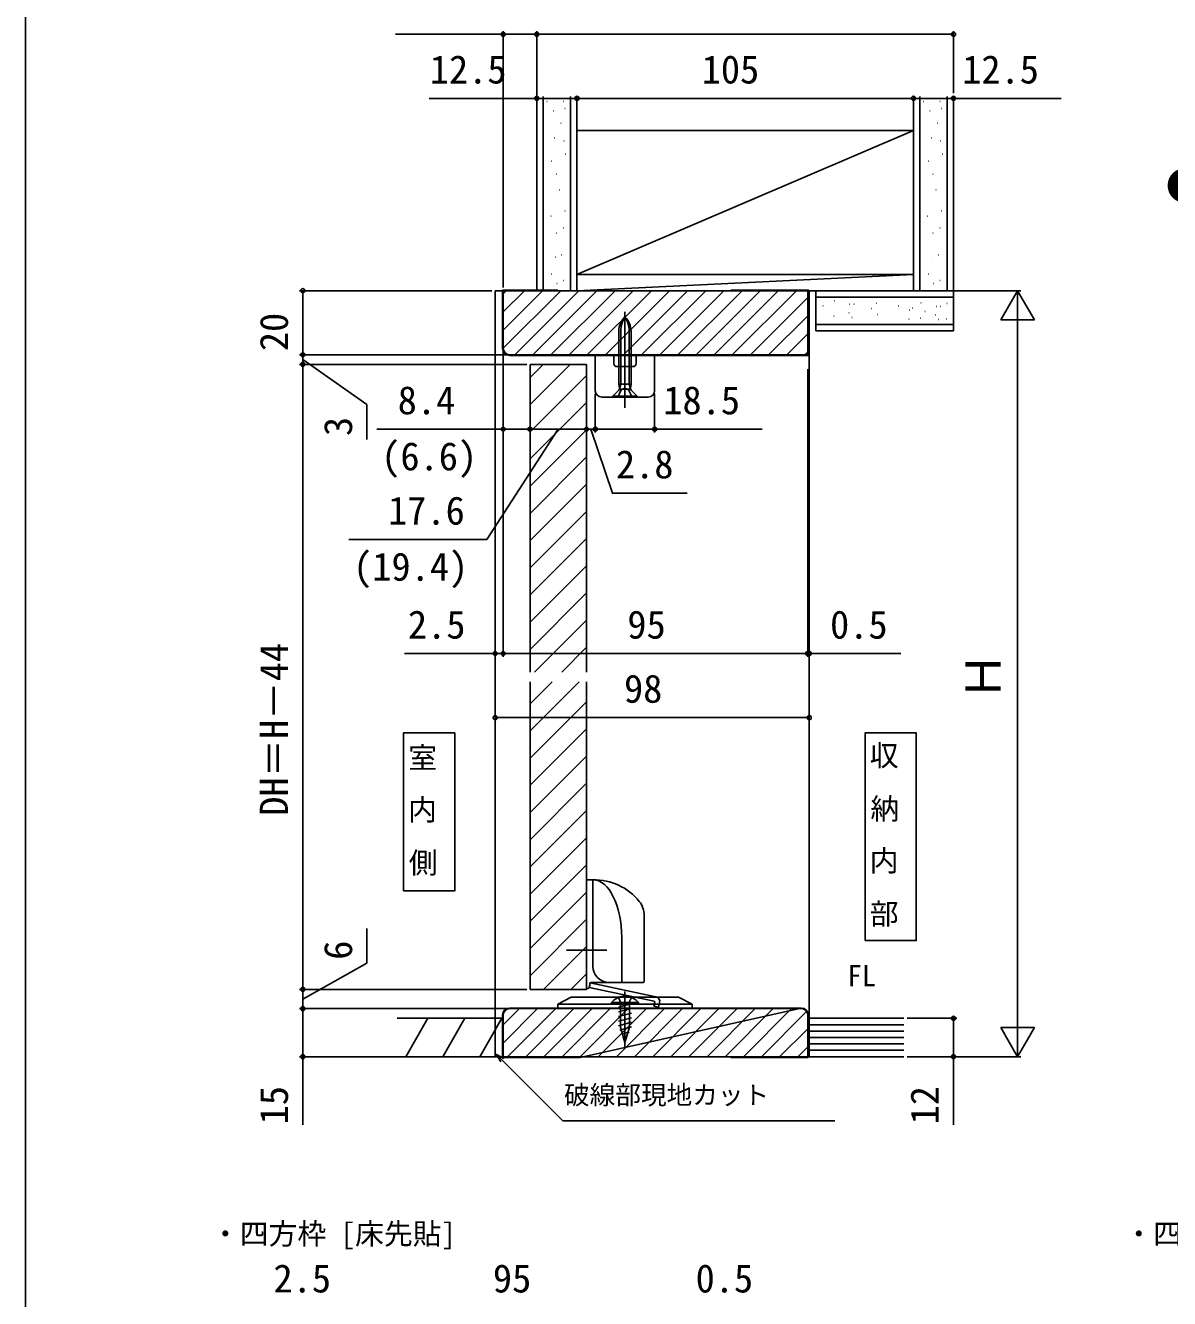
# Model space of a CAD drawing. Units: millimetres, scale not verified. Extents: x -525 to 525, y -783 to 779.
# Drawn here: x -525 to -168.1, y -283.4 to 113.8 of the extents above; entities that cross this region are included whole.
import ezdxf
from ezdxf.enums import TextEntityAlignment as Align

# ---------------------------------------------------------------- set-up
doc = ezdxf.new("R2010")
doc.units = ezdxf.units.MM
doc.header["$LTSCALE"] = 4
for name, color, linetype in [('0-2_USER1', 3, 'Continuous'), ('0-3_YKK_11', 7, 'Continuous'), ('0-4_YKK_12', 2, 'Continuous'), ('0-5_YKK_13', 4, 'Continuous'), ('0-7_YKK_D', 6, 'Continuous'), ('0-8_YKK_ZWAK', 7, 'Continuous'), ('0-9_YSS_K', 3, 'Continuous')]:
    doc.layers.add(name, color=color, linetype=linetype)
doc.styles.add('ＭＳ ゴシック', font='')
doc.styles.get('ＭＳ ゴシック').set_extended_font_data('MS Gothic')

msp = doc.modelspace()

# ---------------------------------------------------------------- linework, layer by layer
at = {"layer": '0-2_USER1'}
for points in [[(-407.055, -156.276), (-391.055, -156.276), (-391.055, -106.982), (-407.055, -106.982)], [(-263.055, -171.753), (-247.055, -171.753), (-247.055, -106.982), (-263.055, -106.982)]]:
    msp.add_lwpolyline(points, close=True, dxfattribs=at)
at = {"layer": '0-3_YKK_11'}
for p, q in [((-376.155, 31.218), (-376.155, 13.018)), ((-358.955, 31.218), (-376.155, 31.218)), ((-375.955, 13.018), (-375.955, 31.018)), ((-358.955, 31.018), (-358.955, 31.218)), ((-304.955, 31.218), (-304.955, 31.018)), ((-282.955, -192.782), (-373.955, -192.782)), ((-373.955, -192.982), (-282.955, -192.982)), ((-304.955, -192.982), (-304.955, -192.782)), ((-280.755, -208.182), (-280.755, -194.982)), ((-351.955, -208.182), (-351.955, -207.982)), ((-304.955, -207.982), (-304.955, -208.182)), ((-304.955, -208.182), (-280.755, -208.182))]:
    msp.add_line(p, q, dxfattribs=at)
for points in [[(-375.955, 31.018), (-280.955, 31.018), (-280.955, 11.018), (-373.955, 11.018)], [(-373.955, 10.818), (-280.755, 10.818), (-280.755, 31.218), (-304.955, 31.218)], [(-376.155, -194.982), (-376.155, -208.182), (-351.955, -208.182), (-282.955, -192.782)], [(-351.955, -207.982), (-375.955, -207.982), (-375.955, -194.982)], [(-280.955, -194.982), (-280.955, -207.982), (-304.955, -207.982), (-351.955, -207.982)]]:
    msp.add_lwpolyline(points, dxfattribs=at)
for centre, radius, start, end in [((-373.955, 13.018), 2.2, 180.00001, 269.99999), ((-373.955, 13.018), 2, 180.00001, 269.99999), ((-373.955, -194.982), 2.2, 90.00001, 179.99999), ((-373.955, -194.982), 2, 90.00001, 179.99999), ((-282.955, -194.982), 2.2, 0.00001, 89.99999), ((-282.955, -194.982), 2, 0.00001, 89.99999)]:
    msp.add_arc(centre, radius, start, end, dxfattribs=at)
at = {"layer": '0-4_YKK_12'}
for p, q in [((-378.455, 31.018), (-280.455, 31.018)), ((-378.455, -87.982), (-378.455, 31.018)), ((-280.455, -87.982), (-280.455, 31.018)), ((-367.555, 8.018), (-367.555, -87.982)), ((-367.555, 8.018), (-349.955, 8.018)), ((-367.555, 3.97), (-363.507, 8.018)), ((-367.555, -4.515), (-355.022, 8.018)), ((-349.955, 8.018), (-349.955, -87.982)), ((-367.555, -13.001), (-349.955, 4.599)), ((-367.555, -21.486), (-349.955, -3.886)), ((-367.555, -29.971), (-349.955, -12.371)), ((-367.555, -38.456), (-349.955, -20.856)), ((-367.555, -46.942), (-349.955, -29.342)), ((-367.555, -55.427), (-349.955, -37.827)), ((-367.555, -63.912), (-349.955, -46.312)), ((-367.555, -72.398), (-349.955, -54.798)), ((-367.555, -80.883), (-349.955, -63.283)), ((-366.169, -87.982), (-349.955, -71.768)), ((-357.684, -87.982), (-349.955, -80.253)), ((-378.455, -195.982), (-378.455, -90.982)), ((-367.555, -90.982), (-367.555, -186.982)), ((-367.555, -97.853), (-360.684, -90.982)), ((-367.555, -106.339), (-352.198, -90.982)), ((-349.955, -90.982), (-349.955, -186.982)), ((-280.455, -195.982), (-280.455, -90.982)), ((-367.555, -114.824), (-349.955, -97.224)), ((-367.555, -123.309), (-349.955, -105.709)), ((-367.555, -131.794), (-349.955, -114.194)), ((-367.555, -140.28), (-349.955, -122.68)), ((-367.555, -148.765), (-349.955, -131.165)), ((-367.555, -157.25), (-349.955, -139.65)), ((-367.555, -165.736), (-349.955, -148.136)), ((-367.555, -174.221), (-349.955, -156.621)), ((-367.555, -182.706), (-349.955, -165.106)), ((-363.346, -186.982), (-349.955, -173.591)), ((-354.86, -186.982), (-349.955, -182.077)), ((-367.555, -186.982), (-349.955, -186.982)), ((-378.455, -195.982), (-378.455, -207.982)), ((-280.455, -195.982), (-280.455, -207.982)), ((-378.455, -207.982), (-280.455, -207.982))]:
    msp.add_line(p, q, dxfattribs=at)
at = {"layer": '0-5_YKK_13'}
for p, q in [((-337.955, 24.417), (-337.955, -3.691)), ((-339.855, 18.438), (-339.855, 1.856)), ((-339.28, 18.438), (-339.28, 1.856)), ((-336.63, 18.438), (-336.63, 1.856)), ((-336.055, 18.438), (-336.055, 1.856)), ((-337.955, -5.57), (-337.955, 13.203)), ((-347.205, -0.182), (-347.205, 10.818)), ((-347.205, 10.818), (-341.455, 10.818)), ((-341.455, 8.318), (-341.455, 10.818)), ((-334.455, 8.318), (-334.455, 10.818)), ((-340.455, 7.318), (-335.455, 7.318)), ((-339.1, 0.035), (-340.205, -2.182)), ((-339.855, 1.856), (-336.055, 1.856)), ((-339.642, 0.667), (-339.855, 1.856)), ((-339.28, 1.856), (-339.652, 0.336)), ((-336.343, 0.256), (-339.568, 0.256)), ((-339.1, 0.035), (-337.955, 0.643)), ((-336.81, 0.035), (-337.955, 0.643)), ((-336.81, 0.035), (-335.705, -2.182)), ((-336.63, 1.856), (-336.258, 0.336)), ((-336.269, 0.667), (-336.055, 1.856)), ((-330.705, -2.182), (-345.205, -2.182)), ((-339.863, -0.04), (-341.755, -1.932)), ((-341.755, -1.932), (-334.155, -1.932)), ((-336.047, -0.04), (-334.155, -1.932)), ((-334.155, -2.182), (-334.155, -1.932)), ((-347.955, -152.782), (-347.955, -179.782)), ((-331.955, -184.482), (-331.955, -163.907)), ((-338.955, -170.782), (-338.955, -184.782)), ((-356.181, -174.782), (-343.612, -174.782)), ((-349.146, -186.36), (-328.898, -190.664)), ((-348.955, -185.282), (-348.955, -185.782)), ((-348.455, -184.782), (-332.255, -184.782)), ((-358.955, -191.582), (-354.705, -189.382)), ((-321.205, -189.382), (-354.705, -189.382)), ((-337.955, -187.675), (-337.955, -205.171)), ((-321.205, -189.382), (-316.955, -191.582)), ((-358.955, -191.582), (-316.955, -191.582)), ((-342.155, -191.071), (-333.755, -191.071)), ((-342.155, -191.582), (-342.155, -191.071)), ((-342.155, -191.582), (-333.755, -191.582)), ((-339.955, -192.523), (-335.955, -191.451)), ((-339.955, -193.972), (-335.955, -192.9)), ((-339.955, -195.421), (-335.955, -194.35)), ((-339.355, -191.582), (-339.355, -198.754)), ((-336.555, -191.582), (-336.555, -198.754)), ((-333.755, -191.582), (-333.755, -191.071)), ((-328.916, -192.194), (-328.667, -191.02)), ((-328.916, -192.194), (-327.449, -192.506)), ((-327.449, -192.506), (-327.137, -191.038)), ((-339.955, -196.871), (-335.955, -195.799)), ((-339.955, -198.32), (-335.955, -197.248)), ((-339.576, -199.668), (-335.955, -198.698)), ((-337.955, -203.582), (-339.355, -198.754)), ((-339.036, -200.973), (-336.605, -200.321)), ((-338.496, -202.277), (-337.28, -201.951)), ((-337.955, -203.582), (-336.555, -198.754))]:
    msp.add_line(p, q, dxfattribs=at)
for points in [[(-334.455, 10.818), (-328.705, 10.818), (-328.705, -0.182)], [(-341.755, -1.932), (-341.755, -2.182), (-334.155, -2.182)], [(-347.955, -152.782), (-349.955, -152.782), (-349.955, -186.782)], [(-328.293, -189.259), (-348.834, -184.893), (-349.146, -186.36)], [(-335.886, -189.491), (-336.805, -191.375), (-337.955, -191.987), (-339.105, -191.375), (-340.024, -189.491)], [(-358.955, -191.582), (-358.955, -192.782), (-316.955, -192.782), (-316.955, -191.582)]]:
    msp.add_lwpolyline(points, dxfattribs=at)
for centre, radius, start, end in [((-333.855, 18.438), 6, 133.10467, 180), ((-331.376, 18.438), 7.904, 146.3423, 180), ((-342.055, 18.438), 6, 0, 46.89533), ((-344.534, 18.438), 7.904, 0, 33.6577), ((-340.455, 8.318), 1, 180, 270), ((-335.455, 8.318), 1, 270, 0), ((-340.429, 0.526), 0.8, 315, 10.18663), ((-335.481, 0.526), 0.8, 169.81337, 225), ((-345.205, -0.182), 2, 180, 270), ((-330.705, -0.182), 2, 270, 0), ((-347.546, -170.777), 18, 38.64663, 91.30156), ((-338.955, -163.907), 7, 0, 38.64663), ((-342.955, -179.782), 5, 180, 270), ((-349.955, -185.782), 1, 270, 0), ((-348.455, -185.282), 0.5, 90, 180), ((-332.255, -184.482), 0.3, 270, 0), ((-337.955, -194.511), 5.429, 39.32068, 140.67932), ((-328.605, -190.726), 1.5, 348, 78), ((-328.96, -190.958), 0.3, 348, 78)]:
    msp.add_arc(centre, radius, start, end, dxfattribs=at)
msp.add_ellipse((-347.955, -170.782), major_axis=(0, 18), ratio=0.5, start_param=4.712389, end_param=6.2831853, dxfattribs=at)
at = {"layer": '0-7_YKK_D'}
for p, q in [((-375.955, 32.018), (-375.955, 112.018)), ((-365.455, 92.597), (-365.455, 112.018)), ((-365.455, 32.018), (-365.455, 112.018)), ((-235.455, 92.597), (-235.455, 112.018)), ((-365.455, 111.018), (-235.455, 111.018)), ((-365.455, 90.597), (-365.455, 90.018)), ((-352.955, 91.018), (-247.955, 91.018)), ((-352.955, 90.597), (-352.955, 90.018)), ((-352.955, 90.597), (-352.955, 90.018)), ((-247.955, 90.597), (-247.955, 90.018)), ((-247.955, 90.597), (-247.955, 90.018)), ((-235.455, 90.597), (-235.455, 90.018)), ((-379.455, 31.018), (-439.455, 31.018)), ((-438.455, 31.018), (-438.455, 11.018)), ((-378.455, 30.018), (-378.455, -83.182)), ((-378.455, 30.018), (-378.455, -103.182)), ((-280.455, 30.018), (-280.455, -83.182)), ((-280.455, 30.018), (-280.455, -103.182)), ((-246.955, 31.018), (-214.455, 31.018)), ((-215.455, 31.018), (-220.705, 21.925)), ((-215.455, 31.018), (-210.205, 21.925)), ((-215.455, 31.018), (-215.455, 12.832)), ((-220.705, 21.925), (-210.205, 21.925)), ((-215.455, -197.482), (-215.455, 20.518)), ((-438.455, 11.018), (-438.455, 13.568)), ((-375.955, 12.018), (-375.955, -13.182)), ((-374.955, 11.018), (-439.455, 11.018)), ((-374.955, 11.018), (-439.455, 11.018)), ((-368.555, 8.018), (-439.455, 8.018)), ((-368.555, 8.018), (-439.455, 8.018)), ((-438.455, 11.018), (-438.455, 8.018)), ((-438.455, 11.018), (-438.455, 8.018)), ((-438.455, 8.018), (-438.455, 5.468)), ((-438.455, -186.982), (-438.455, 8.018)), ((-375.955, 8.018), (-375.955, -83.182)), ((-375.955, 8.018), (-375.955, -83.182)), ((-280.955, 6.518), (-280.955, -83.182)), ((-280.955, 6.518), (-280.955, -83.182)), ((-347.205, -1.182), (-347.205, -13.194)), ((-328.705, -1.182), (-328.705, -13.194)), ((-367.555, -10.899), (-367.555, -13.182)), ((-367.555, -10.899), (-367.555, -13.182)), ((-349.955, -8.952), (-349.955, -13.194)), ((-349.955, -8.952), (-349.955, -13.182)), ((-347.205, -8.532), (-347.205, -13.194)), ((-367.555, -12.182), (-349.955, -12.182)), ((-349.955, -12.194), (-352.505, -12.194)), ((-349.955, -12.194), (-347.205, -12.194)), ((-349.955, -12.194), (-347.205, -12.194)), ((-347.205, -12.194), (-344.655, -12.194)), ((-378.455, -82.182), (-406.782, -82.182)), ((-375.955, -82.182), (-378.455, -82.182)), ((-375.955, -82.182), (-280.955, -82.182)), ((-375.955, -82.182), (-373.405, -82.182)), ((-280.955, -82.182), (-283.505, -82.182)), ((-280.955, -82.182), (-280.455, -82.182)), ((-280.455, -82.182), (-251.855, -82.182)), ((-378.455, -102.182), (-280.455, -102.182)), ((-368.555, -186.982), (-439.455, -186.982)), ((-368.555, -186.982), (-439.455, -186.982)), ((-438.455, -186.982), (-438.455, -192.982)), ((-215.455, -207.982), (-215.455, -189.795)), ((-374.955, -192.982), (-439.455, -192.982)), ((-374.955, -192.982), (-439.455, -192.982)), ((-249.955, -195.982), (-234.455, -195.982)), ((-215.455, -207.982), (-220.705, -198.889)), ((-210.205, -198.889), (-220.705, -198.889)), ((-215.455, -207.982), (-210.205, -198.889)), ((-381.455, -207.982), (-439.455, -207.982)), ((-249.955, -207.982), (-234.455, -207.982)), ((-248.955, -207.982), (-214.455, -207.982))]:
    msp.add_line(p, q, dxfattribs=at)
for points in [[(-365.455, 111.018), (-375.955, 111.018), (-409.505, 111.018)], [(-352.955, 91.018), (-365.455, 91.018), (-399.005, 91.018)], [(-247.955, 91.018), (-235.455, 91.018), (-201.905, 91.018)], [(-438.455, 9.518), (-418.455, -4.507), (-418.455, -15.462)], [(-358.755, -12.182), (-381.093, -46.613), (-424.161, -46.613)], [(-367.555, -12.182), (-375.955, -12.182), (-415.396, -12.182)], [(-348.58, -12.194), (-341.893, -32.182), (-318.597, -32.182)], [(-347.205, -12.194), (-328.705, -12.194), (-295.155, -12.194)], [(-438.455, -189.982), (-418.455, -178.79), (-418.455, -167.972)], [(-438.455, -192.982), (-438.455, -207.982), (-438.455, -229.259)], [(-235.455, -195.982), (-235.455, -207.982), (-235.455, -229.259)], [(-376.735, -209.553), (-378.055, -207.267), (-375.769, -208.587)], [(-378.055, -207.267), (-376.252, -209.07), (-357.34, -227.982), (-272.483, -227.982)]]:
    msp.add_lwpolyline(points, dxfattribs=at)
for centre in [(-375.955, 111.018), (-365.455, 111.018), (-365.455, 111.018), (-235.455, 111.018), (-365.455, 91.018), (-352.955, 91.018), (-352.955, 91.018), (-247.955, 91.018), (-247.955, 91.018), (-235.455, 91.018), (-438.455, 31.018), (-438.455, 11.018), (-438.455, 11.018), (-438.455, 8.018), (-438.455, 8.018), (-375.955, -12.182), (-367.555, -12.182), (-367.555, -12.182), (-349.955, -12.182), (-349.955, -12.194), (-347.205, -12.194), (-347.205, -12.194), (-328.705, -12.194), (-378.455, -82.182), (-375.955, -82.182), (-375.955, -82.182), (-280.955, -82.182), (-280.955, -82.182), (-280.455, -82.182), (-378.455, -102.182), (-280.455, -102.182), (-438.455, -186.982), (-438.455, -186.982), (-438.455, -192.982), (-438.455, -192.982), (-235.455, -195.982), (-438.455, -207.982), (-235.455, -207.982)]:
    msp.add_circle(centre, 0.637, dxfattribs=at)
at = {"layer": '0-8_YKK_ZWAK'}
msp.add_line((-525, 746.7), (-525, -783.3), dxfattribs=at)
at = {"layer": '0-9_YSS_K'}
for p, q in [((-365.455, 31.018), (-365.455, 91.597)), ((-363.455, 31.018), (-363.455, 91.597)), ((-354.955, 31.018), (-354.955, 91.597)), ((-352.955, 31.018), (-352.955, 91.597)), ((-247.955, 31.018), (-247.955, 91.597)), ((-245.955, 31.018), (-245.955, 91.597)), ((-237.455, 31.018), (-237.455, 91.597)), ((-235.455, 31.018), (-235.455, 91.597)), ((-362.324, 90.052), (-362.224, 90.052)), ((-357.244, 90.052), (-357.144, 90.052)), ((-356.76, 87.876), (-356.66, 87.876)), ((-244.824, 90.052), (-244.724, 90.052)), ((-239.744, 90.052), (-239.644, 90.052)), ((-239.26, 87.876), (-239.16, 87.876)), ((-360.389, 87.15), (-360.289, 87.15)), ((-242.889, 87.15), (-242.789, 87.15)), ((-357.97, 83.281), (-357.87, 83.281)), ((-352.955, 36.018), (-247.955, 81.018)), ((-240.47, 83.281), (-240.37, 83.281)), ((-359.905, 78.686), (-359.805, 78.686)), ((-357.002, 77.719), (-356.902, 77.719)), ((-242.405, 78.686), (-242.305, 78.686)), ((-239.502, 77.719), (-239.402, 77.719)), ((-356.518, 73.608), (-356.418, 73.608)), ((-239.018, 73.608), (-238.918, 73.608)), ((-360.873, 71.432), (-360.773, 71.432)), ((-243.373, 71.432), (-243.273, 71.432)), ((-359.421, 67.321), (-359.321, 67.321)), ((-241.921, 67.321), (-241.821, 67.321)), ((-358.454, 62.484), (-358.354, 62.484)), ((-240.954, 62.484), (-240.854, 62.484)), ((-356.76, 55.955), (-356.66, 55.955)), ((-239.26, 55.955), (-239.16, 55.955)), ((-361.115, 54.262), (-361.015, 54.262)), ((-243.615, 54.262), (-243.515, 54.262)), ((-359.421, 48.942), (-359.321, 48.942)), ((-357.244, 50.635), (-357.144, 50.635)), ((-241.921, 48.942), (-241.821, 48.942)), ((-239.744, 50.635), (-239.644, 50.635)), ((-359.663, 41.445), (-359.563, 41.445)), ((-357.728, 42.171), (-357.628, 42.171)), ((-242.163, 41.445), (-242.063, 41.445)), ((-240.228, 42.171), (-240.128, 42.171)), ((-360.873, 36.125), (-360.773, 36.125)), ((-352.955, 31.018), (-247.955, 36.018)), ((-243.373, 36.125), (-243.273, 36.125)), ((-359.179, 33.223), (-359.079, 33.223)), ((-359.179, 33.223), (-359.079, 33.223)), ((-357.244, 34.191), (-357.144, 34.191)), ((-241.679, 33.223), (-241.579, 33.223)), ((-241.679, 33.223), (-241.579, 33.223)), ((-239.744, 34.191), (-239.644, 34.191)), ((-375.955, 30.045), (-374.982, 31.018)), ((-375.955, 24.389), (-369.326, 31.018)), ((-375.955, 18.732), (-363.669, 31.018)), ((-375.955, 13.075), (-358.012, 31.018)), ((-372.355, 11.018), (-352.355, 31.018)), ((-366.698, 11.018), (-346.698, 31.018)), ((-365.455, 31.018), (-352.955, 31.018)), ((-361.041, 11.018), (-341.041, 31.018)), ((-355.384, 11.018), (-335.384, 31.018)), ((-349.728, 11.018), (-329.728, 31.018)), ((-344.071, 11.018), (-324.071, 31.018)), ((-338.414, 11.018), (-318.414, 31.018)), ((-332.757, 11.018), (-312.757, 31.018)), ((-327.1, 11.018), (-307.1, 31.018)), ((-321.443, 11.018), (-301.443, 31.018)), ((-315.786, 11.018), (-295.786, 31.018)), ((-310.13, 11.018), (-290.13, 31.018)), ((-304.473, 11.018), (-284.473, 31.018)), ((-298.816, 11.018), (-280.955, 28.879)), ((-278.455, 31.018), (-235.455, 31.018)), ((-278.455, 31.018), (-278.455, 18.518)), ((-278.455, 29.018), (-235.455, 29.018)), ((-272.629, 27.827), (-272.529, 27.827)), ((-247.955, 31.018), (-235.455, 31.018)), ((-235.455, 31.018), (-235.455, 18.518)), ((-276.188, 26.246), (-276.088, 26.246)), ((-268.146, 24.137), (-268.046, 24.137)), ((-267.883, 26.773), (-267.783, 26.773)), ((-266.564, 26.773), (-266.464, 26.773)), ((-261.159, 25.455), (-261.059, 25.455)), ((-259.445, 27.168), (-259.345, 27.168)), ((-252.59, 26.246), (-252.49, 26.246)), ((-249.294, 24.928), (-249.194, 24.928)), ((-248.371, 25.587), (-248.271, 25.587)), ((-245.645, 27.18), (-245.545, 27.18)), ((-244.416, 24.533), (-244.316, 24.533)), ((-240.899, 26.126), (-240.799, 26.126)), ((-239.58, 26.126), (-239.48, 26.126)), ((-237.577, 26.986), (-237.477, 26.986)), ((-293.159, 11.018), (-280.955, 23.222)), ((-278.455, 20.518), (-260.279, 20.518)), ((-278.455, 20.518), (-235.455, 20.518)), ((-272.761, 23.083), (-272.661, 23.083)), ((-267.223, 22.688), (-267.123, 22.688)), ((-259.313, 23.61), (-259.213, 23.61)), ((-249.425, 22.161), (-249.325, 22.161)), ((-245.777, 22.436), (-245.677, 22.436)), ((-241.162, 23.49), (-241.062, 23.49)), ((-240.24, 22.041), (-240.14, 22.041)), ((-237.709, 22.242), (-237.609, 22.242)), ((-287.502, 11.018), (-280.955, 17.565)), ((-278.455, 18.518), (-260.279, 18.518)), ((-278.455, 18.518), (-235.455, 18.518)), ((-281.845, 11.018), (-280.955, 11.908)), ((-375.955, -198.067), (-370.87, -192.982)), ((-375.955, -203.724), (-365.213, -192.982)), ((-374.557, -207.982), (-359.557, -192.982)), ((-368.9, -207.982), (-353.9, -192.982)), ((-363.243, -207.982), (-348.243, -192.982)), ((-357.586, -207.982), (-342.586, -192.982)), ((-351.929, -207.982), (-336.929, -192.982)), ((-346.272, -207.982), (-331.272, -192.982)), ((-340.615, -207.982), (-325.615, -192.982)), ((-334.959, -207.982), (-319.959, -192.982)), ((-329.302, -207.982), (-314.302, -192.982)), ((-323.645, -207.982), (-308.645, -192.982)), ((-317.988, -207.982), (-302.988, -192.982)), ((-312.331, -207.982), (-297.331, -192.982)), ((-306.674, -207.982), (-291.674, -192.982)), ((-301.017, -207.982), (-286.017, -192.982)), ((-295.361, -207.982), (-281.275, -193.897)), ((-409.035, -195.982), (-375.955, -195.982)), ((-406.375, -207.982), (-399.447, -195.982)), ((-394.828, -207.982), (-387.9, -195.982)), ((-383.281, -207.982), (-376.353, -195.982)), ((-280.955, -195.982), (-250.955, -195.982)), ((-280.955, -197.982), (-250.955, -197.982)), ((-289.704, -207.982), (-280.955, -199.233)), ((-280.955, -199.982), (-250.955, -199.982)), ((-280.955, -201.982), (-250.955, -201.982)), ((-284.047, -207.982), (-280.955, -204.89)), ((-280.955, -203.982), (-250.955, -203.982)), ((-280.955, -205.982), (-250.955, -205.982)), ((-409.035, -207.982), (-375.955, -207.982)), ((-280.955, -207.982), (-250.955, -207.982))]:
    msp.add_line(p, q, dxfattribs=at)
for points in [[(-352.955, 36.018), (-247.955, 36.018), (-247.955, 81.018), (-352.955, 81.018)], [(-352.955, 31.018), (-247.955, 31.018), (-247.955, 36.018), (-352.955, 36.018)]]:
    msp.add_lwpolyline(points, close=True, dxfattribs=at)

# ---------------------------------------------------------------- texts
at = {"layer": '0-2_USER1', "style": 'ＭＳ ゴシック'}
for s, height, p in [('●横断面図', 8.798, (-169.26, 56.639)), ('室', 6.598, (-405.575, -119.978)), ('収', 6.598, (-261.601, -119.296)), ('内', 6.598, (-405.626, -136.206)), ('納', 6.598, (-261.396, -135.882)), ('内', 6.598, (-261.626, -152.109)), ('側', 6.598, (-405.422, -152.74)), ('部', 6.598, (-261.575, -168.694)), ('FL', 6.598, (-268.575, -187.982)), ('・四方枠 [床先貼]', 6.598, (-467.148, -268.5)), ('・四方枠 [床先貼]', 6.598, (-182.148, -268.5))]:
    msp.add_text(s, height=height, dxfattribs=at).set_placement(p, align=Align.BOTTOM_LEFT)
at = {"layer": '0-7_YKK_D', "style": 'ＭＳ ゴシック'}
for s, height, p in [('12.5', 8.798, (-398.846, 93.018)), ('105', 8.798, (-314.023, 93.018)), ('12.5', 8.798, (-232.746, 93.018)), ('8.4', 8.798, (-408.862, -10.182)), ('18.5', 8.798, (-325.996, -10.194)), ('(6.6)', 8.798, (-414.01, -27.682)), ('2.8', 8.798, (-340.779, -30.182)), ('17.6', 8.798, (-411.865, -44.613)), ('(19.4)', 8.798, (-422.775, -62.113)), ('2.5', 8.798, (-405.669, -80.182)), ('95', 8.798, (-337.217, -80.182)), ('0.5', 8.798, (-273.969, -80.182)), ('98', 8.798, (-338.251, -100.182)), ('破線部現地カット', 5.865, (-356.965, -224.604)), ('2.5', 8.798, (-447.614, -284.176)), ('95', 8.798, (-379.161, -284.176)), ('0.5', 8.798, (-315.914, -284.176))]:
    msp.add_text(s, height=height, dxfattribs=at).set_placement(p, align=Align.BOTTOM_LEFT)
for s, height, p in [('20', 8.798, (-440.455, 12.155)), ('3', 8.798, (-420.455, -14.348)), ('DH＝H－44', 8.798, (-440.455, -132.811)), ('Ｈ', 11, (-217.455, -96.834)), ('6', 8.798, (-420.455, -177.744)), ('15', 8.798, (-440.455, -229.1)), ('12', 8.798, (-237.455, -229.1))]:
    msp.add_text(s, height=height, rotation=90, dxfattribs=at).set_placement(p, align=Align.BOTTOM_LEFT)

doc.saveas('drawing.dxf')
